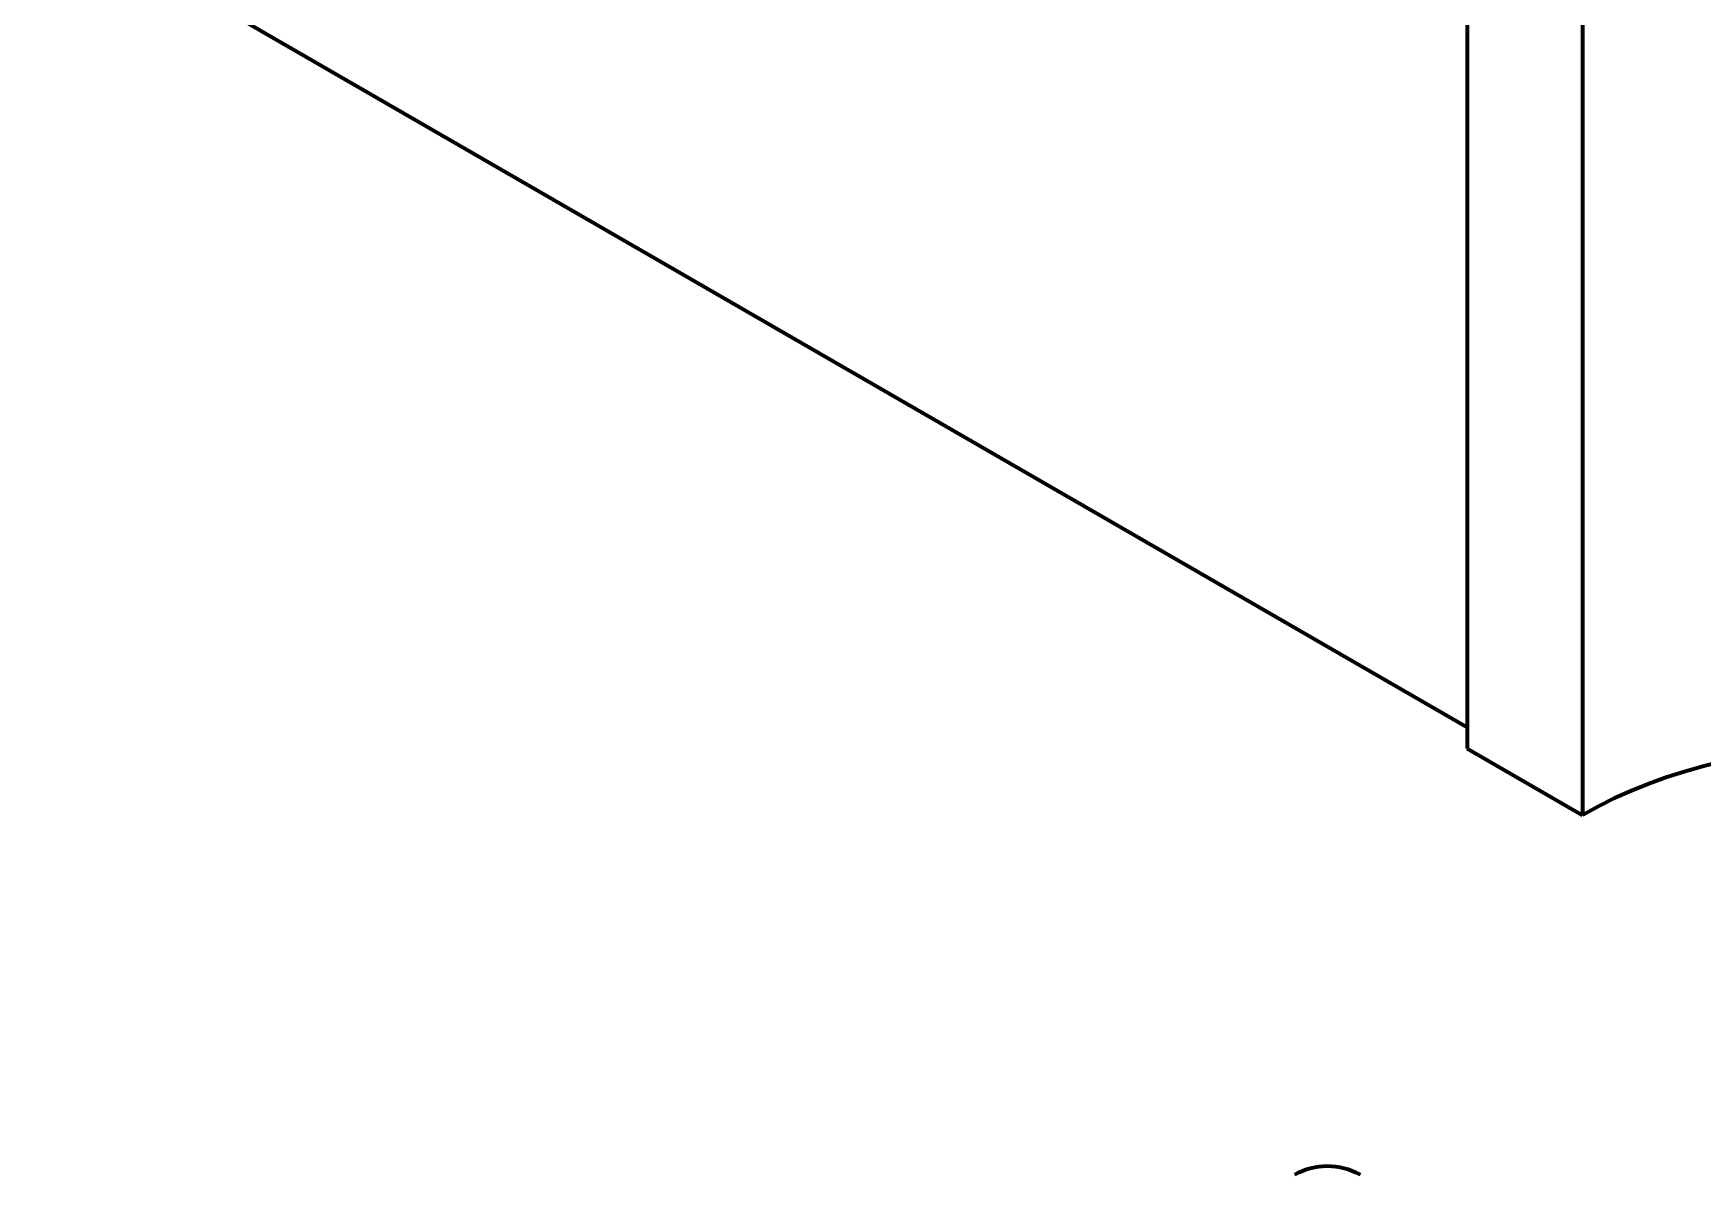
# Model space of a CAD drawing. Header units: millimetres. Extents: x 0 to 1189, y 0 to 841.
# Drawn here: x 659.231 to 660.511, y 248.616 to 249.491 of the extents above; entities that cross this region are included whole.
import ezdxf

# ---------------------------------------------------------------- set-up
doc = ezdxf.new("R2010")
doc.units = ezdxf.units.MM
doc.header["$LTSCALE"] = 0.75
doc.layers.add('Visible', color=7, linetype='Continuous', lineweight=70)

msp = doc.modelspace()

# ---------------------------------------------------------------- linework, layer by layer
at = {"layer": 'Visible', "extrusion": (0, 0.816497, 0.57735)}
for p, q in [((660.3303, 249.6118), (660.3303, 248.9423)), ((659.2308, 249.5934), (660.3303, 248.9586)), ((660.4187, 249.5608), (660.4187, 248.8912)), ((660.3303, 248.9423), (660.4187, 248.8912))]:
    msp.add_line(p, q, dxfattribs=at)
at = {"layer": 'Visible', "extrusion": (-2e-16, -1e-16, -1)}
msp.add_arc((-660.2231, 248.5724), 0.05, 60, 120, dxfattribs=at)
at = {"layer": 'Visible'}
for centre, major_axis, start_param, end_param in [((660.6485, 249.4281), (0.325, 0), -0.785398, 2.356194), ((660.6485, 248.7586), (-0.325, 0), 3.926991, 5.497787)]:
    msp.add_ellipse(centre, major_axis=major_axis, ratio=0.57735, start_param=start_param, end_param=end_param, dxfattribs=at)

doc.saveas('drawing.dxf')
